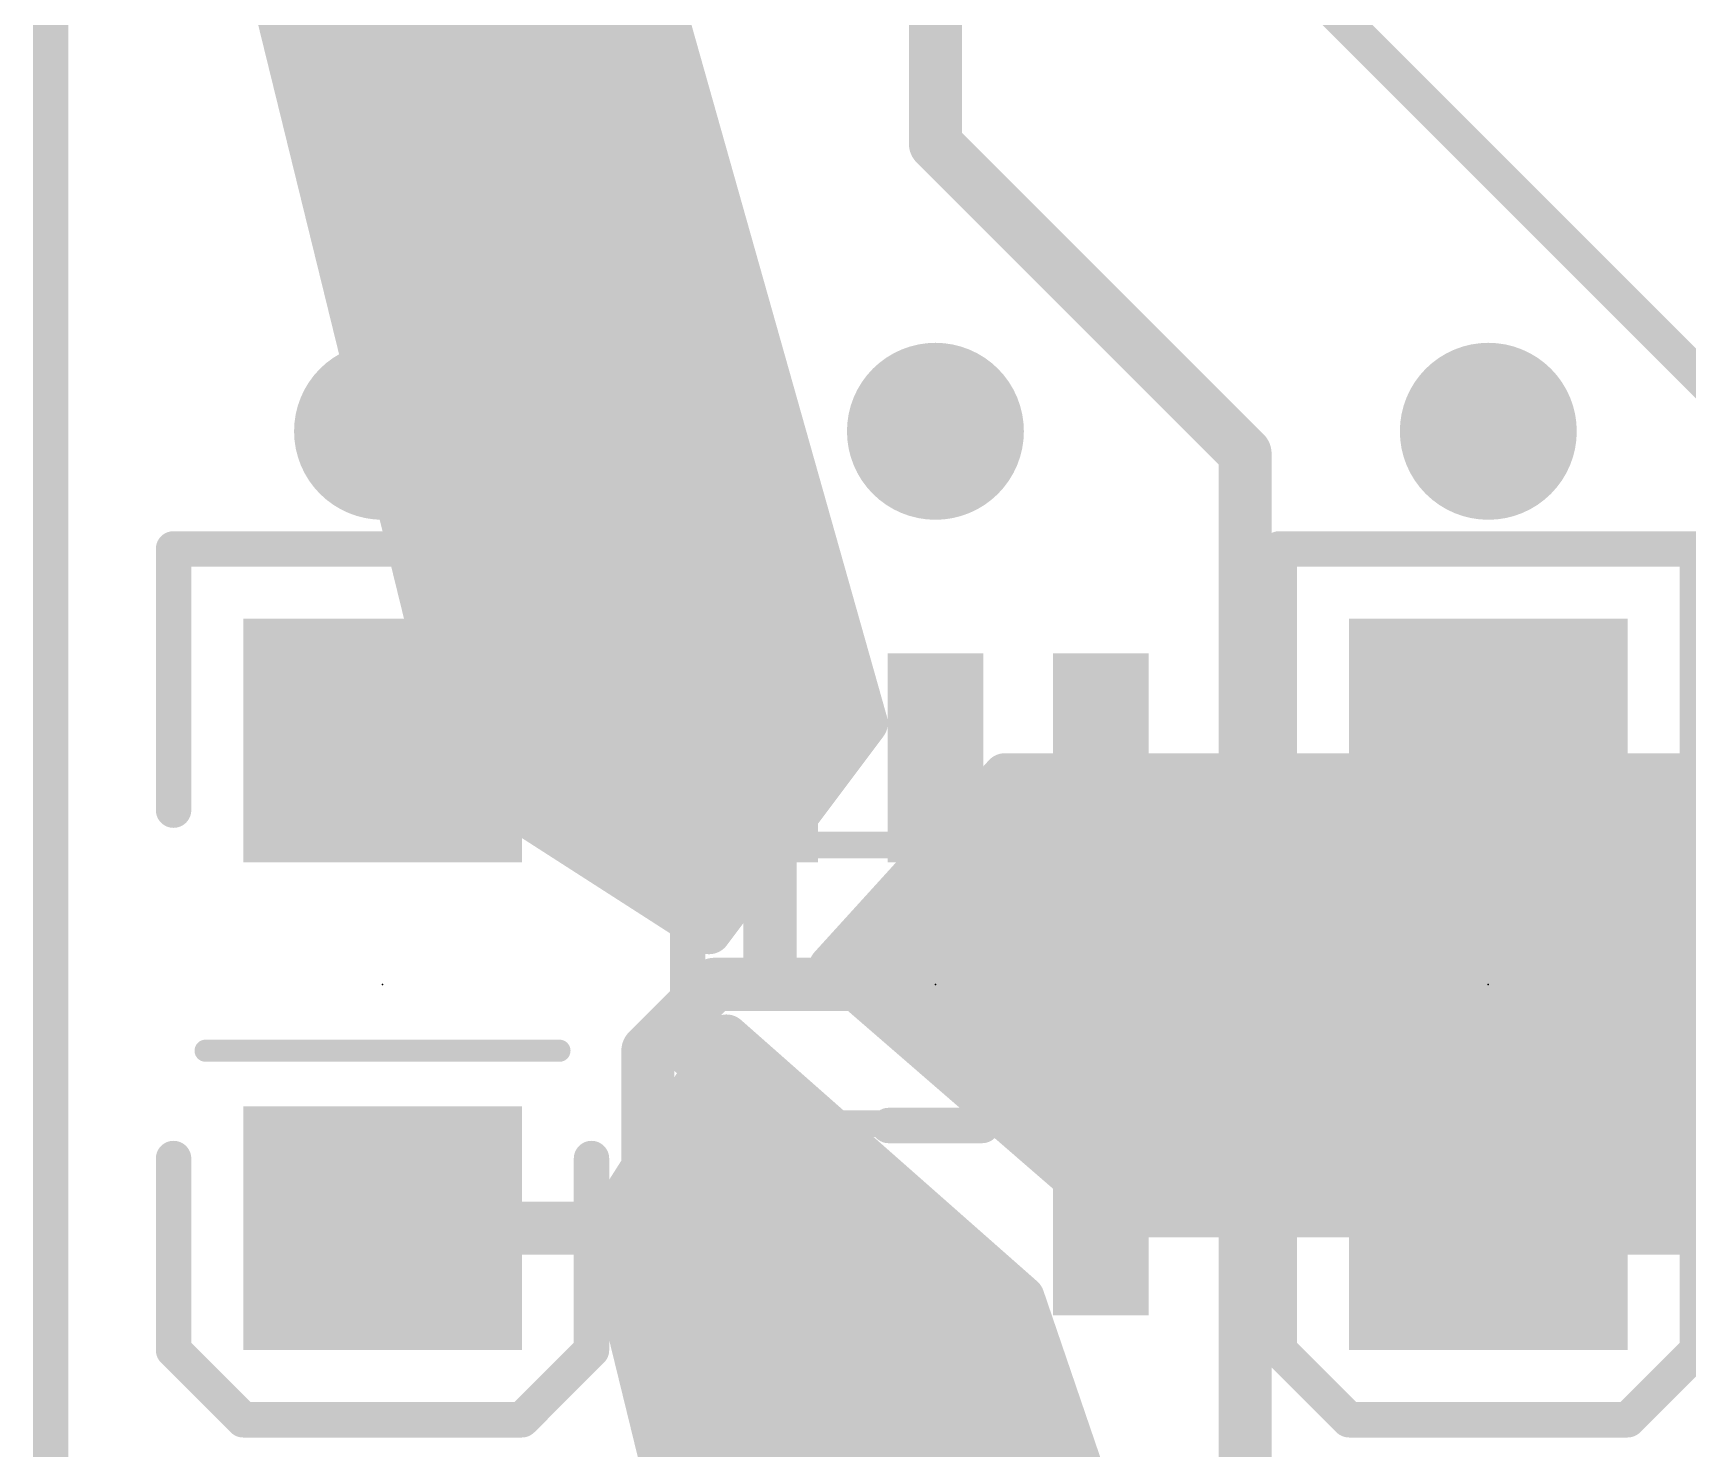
# Model space of a CAD drawing. Extents: x -36.1 to 36.1, y -36.8 to 19.2.
# Drawn here: x -17.88 to -8.38, y -2.67 to 5.46 of the extents above; entities that cross this region are included whole.
import ezdxf

# ---------------------------------------------------------------- set-up
doc = ezdxf.new("R2010")
doc.units = 0
for name, color, linetype in [('1', 12, 'CONTINUOUS'), ('16', 132, 'CONTINUOUS'), ('18', 110, 'CONTINUOUS'), ('20', 53, 'CONTINUOUS'), ('21', 41, 'CONTINUOUS'), ('22', 40, 'CONTINUOUS'), ('23', 53, 'CONTINUOUS'), ('51', 53, 'CONTINUOUS')]:
    doc.layers.add(name, color=color, linetype=linetype)

# ---------------------------------------------------------------- blocks, each defined once
blk = doc.blocks.new('RECT')
blk.add_solid([(-0.5, -0.5), (0.5, -0.5), (-0.5, 0.5), (0.5, 0.5)])
blk = doc.blocks.new('ROUNDV')
at = {"const_width": 0.5}
blk.add_lwpolyline([(0, -0.25, 1), (0, 0.25, 1), (0, -0.25)], format="xyb", dxfattribs=at)

msp = doc.modelspace()

# ---------------------------------------------------------------- linework, layer by layer
at = {"layer": '1'}
for points, const_width in [([(-17.78, -19.05), (-17.78, 19.05)], 0.2032), ([(-12.7, 6.985), (-12.7, 4.826)], 0.3048), ([(-6.731, 1.905), (-11.11, 6.284)], 0.2032), ([(-10.922, 3.048), (-12.7, 4.826)], 0.3048), ([(-10.922, -1.3001), (-10.922, 3.048)], 0.3048), ([(-13.65, 1.3001), (-13.65, 0.061)], 0.3048), ([(-11.75, 1.3001), (-11.75, 0.315)], 0.3048), ([(-11.75, 0.315), (-12.065, 0)], 0.3048), ([(-13.65, 0.061), (-13.589, 0)], 0.3048), ([(-14.351, -0.381), (-13.97, 0)], 0.3048), ([(-13.97, 0), (-13.589, 0)], 0.3048), ([(-13.589, 0), (-12.065, 0)], 0.3048), ([(-14.351, -1.397), (-14.351, -0.381)], 0.3048), ([(-11.75, -1.3001), (-10.922, -1.3001)], 0.3048), ([(-10.922, -1.3001), (-10.2569, -1.3001)], 0.3048), ([(-10.922, -1.3001), (-10.922, -4.318)], 0.3048), ([(-10.2569, -1.3001), (-10.157, -1.4)], 0.3048), ([(-15.875, -1.4), (-14.354, -1.4)], 0.3048), ([(-14.354, -1.4), (-14.351, -1.397)], 0.3048), ([(-14.351, -2.286), (-14.351, -1.397)], 0.3048), ([(-9.525, -1.4), (-10.157, -1.4)], 0.3048), ([(-9.525, -1.4), (-8.131, -1.4)], 0.3048), ([(-12.192, -4.445), (-14.351, -2.286)], 0.3048)]:
    msp.add_lwpolyline(points, dxfattribs=dict(at, const_width=const_width))
at = {"layer": '1', "const_width": 0.1524}
for points in [[(-12.6461, 4.8799, 1), (-12.7539, 4.7721)], [(-12.7762, 4.826, 1), (-12.6238, 4.826)], [(-10.8458, 3.048, 1), (-10.9982, 3.048)], [(-10.9759, 2.9941, 1), (-10.8681, 3.1019)], [(-13.5738, 1.3001, 1), (-13.7262, 1.3001)], [(-11.6738, 1.3001, 1), (-11.8262, 1.3001)], [(-11.8262, 0.315, 1), (-11.6738, 0.315)], [(-11.6961, 0.2611, 1), (-11.8039, 0.3689)], [(-13.5961, 0.1149, 1), (-13.7039, 0.0071)], [(-13.97, 0.0762, 1), (-13.97, -0.0762)], [(-13.9161, -0.0539, 1), (-14.0239, 0.0539)], [(-13.7262, 0.061, 1), (-13.5738, 0.061)], [(-13.589, 0.0762, 1), (-13.589, -0.0762)], [(-13.6429, -0.0539, 1), (-13.5351, 0.0539)], [(-13.589, -0.0762, 1), (-13.589, 0.0762)], [(-12.1189, 0.0539, 1), (-12.0111, -0.0539)], [(-12.065, -0.0762, 1), (-12.065, 0.0762)], [(-14.2748, -0.381, 1), (-14.4272, -0.381)], [(-14.4049, -0.3271, 1), (-14.2971, -0.4349)], [(-11.75, -1.2239, 1), (-11.75, -1.3763)], [(-10.922, -1.2239, 1), (-10.922, -1.3763)], [(-10.8458, -1.3001, 1), (-10.9982, -1.3001)], [(-10.9982, -1.3001, 1), (-10.8458, -1.3001)], [(-10.922, -1.3763, 1), (-10.922, -1.2239)], [(-10.203, -1.2462, 1), (-10.3108, -1.354)], [(-10.2569, -1.3763, 1), (-10.2569, -1.2239)], [(-15.875, -1.3238, 1), (-15.875, -1.4762)], [(-14.4079, -1.3461, 1), (-14.3001, -1.4539)], [(-14.2748, -1.397, 1), (-14.4272, -1.397)], [(-14.4272, -1.397, 1), (-14.2748, -1.397)], [(-14.2971, -1.4509, 1), (-14.4049, -1.3431)], [(-14.354, -1.4762, 1), (-14.354, -1.3238)], [(-10.157, -1.3238, 1), (-10.157, -1.4762)], [(-10.2109, -1.4539, 1), (-10.1031, -1.3461)], [(-9.525, -1.3238, 1), (-9.525, -1.4762)], [(-9.525, -1.4762, 1), (-9.525, -1.3238)], [(-14.2971, -2.2321, 1), (-14.4049, -2.3399)], [(-14.4272, -2.286, 1), (-14.2748, -2.286)]]:
    msp.add_lwpolyline(points, format="xyb", dxfattribs=at)
at = {"layer": '16', "const_width": 0.2032}
msp.add_lwpolyline([(-17.78, -19.05), (-17.78, 19.05)], dxfattribs=at)
at = {"layer": '20', "const_width": 0.2032}
msp.add_lwpolyline([(-17.78, -19.05), (-17.78, 19.05)], dxfattribs=at)
at = {"layer": '21'}
for points, const_width in [([(-17.075, 1), (-17.075, 2.5)], 0.2032), ([(-17.075, 2.5), (-14.675, 2.5)], 0.2032), ([(-14.675, 2.5), (-14.675, 1)], 0.2032), ([(-10.725, 1), (-10.725, 2.5)], 0.2032), ([(-10.725, 2.5), (-8.325, 2.5)], 0.2032), ([(-8.325, 2.5), (-8.325, 1)], 0.2032), ([(-14.1224, -0.4294), (-14.1224, 0.4294)], 0.2032), ([(-11.2776, 0.4294), (-11.2776, -0.4294)], 0.2032), ([(-14.859, -0.381), (-16.891, -0.381)], 0.127), ([(-8.509, -0.381), (-10.541, -0.381)], 0.127), ([(-12.4316, -0.8104), (-12.9684, -0.8104)], 0.2032), ([(-17.075, -1), (-17.075, -2.1)], 0.2032), ([(-14.675, -2.1), (-14.675, -1)], 0.2032), ([(-10.725, -1), (-10.725, -2.1)], 0.2032), ([(-8.325, -2.1), (-8.325, -1)], 0.2032), ([(-17.075, -2.1), (-16.675, -2.5)], 0.2032), ([(-15.075, -2.5), (-14.675, -2.1)], 0.2032), ([(-10.725, -2.1), (-10.325, -2.5)], 0.2032), ([(-8.725, -2.5), (-8.325, -2.1)], 0.2032), ([(-16.675, -2.5), (-15.075, -2.5)], 0.2032), ([(-10.325, -2.5), (-8.725, -2.5)], 0.2032)]:
    msp.add_lwpolyline(points, dxfattribs=dict(at, const_width=const_width))
for points, const_width in [([(-17.0242, 2.5, 1), (-17.1258, 2.5)], 0.1016), ([(-17.075, 2.5508, 1), (-17.075, 2.4492)], 0.1016), ([(-14.6242, 2.5, 1), (-14.7258, 2.5)], 0.1016), ([(-14.675, 2.4492, 1), (-14.675, 2.5508)], 0.1016), ([(-10.6742, 2.5, 1), (-10.7758, 2.5)], 0.1016), ([(-10.725, 2.5508, 1), (-10.725, 2.4492)], 0.1016), ([(-8.2742, 2.5, 1), (-8.3758, 2.5)], 0.1016), ([(-17.1258, 1, 1), (-17.0242, 1)], 0.1016), ([(-14.7258, 1, 1), (-14.6242, 1)], 0.1016), ([(-10.7758, 1, 1), (-10.6742, 1)], 0.1016), ([(-8.3758, 1, 1), (-8.2742, 1)], 0.1016), ([(-14.0716, 0.4294, 1), (-14.1732, 0.4294)], 0.1016), ([(-11.2268, 0.4294, 1), (-11.3284, 0.4294)], 0.1016), ([(-16.891, -0.3493, 1), (-16.891, -0.4128)], 0.0635), ([(-14.859, -0.4128, 1), (-14.859, -0.3493)], 0.0635), ([(-14.1732, -0.4294, 1), (-14.0716, -0.4294)], 0.1016), ([(-11.3284, -0.4294, 1), (-11.2268, -0.4294)], 0.1016), ([(-10.541, -0.3493, 1), (-10.541, -0.4128)], 0.0635), ([(-8.509, -0.4128, 1), (-8.509, -0.3493)], 0.0635), ([(-12.9684, -0.7596, 1), (-12.9684, -0.8612)], 0.1016), ([(-12.4316, -0.8612, 1), (-12.4316, -0.7596)], 0.1016), ([(-17.0242, -1, 1), (-17.1258, -1)], 0.1016), ([(-14.6242, -1, 1), (-14.7258, -1)], 0.1016), ([(-10.6742, -1, 1), (-10.7758, -1)], 0.1016), ([(-8.2742, -1, 1), (-8.3758, -1)], 0.1016), ([(-17.0391, -2.0641, 1), (-17.1109, -2.1359)], 0.1016), ([(-17.1258, -2.1, 1), (-17.0242, -2.1)], 0.1016), ([(-14.7258, -2.1, 1), (-14.6242, -2.1)], 0.1016), ([(-14.6391, -2.1359, 1), (-14.7109, -2.0641)], 0.1016), ([(-10.6891, -2.0641, 1), (-10.7609, -2.1359)], 0.1016), ([(-10.7758, -2.1, 1), (-10.6742, -2.1)], 0.1016), ([(-8.3758, -2.1, 1), (-8.2742, -2.1)], 0.1016), ([(-8.2891, -2.1359, 1), (-8.3609, -2.0641)], 0.1016), ([(-16.675, -2.4492, 1), (-16.675, -2.5508)], 0.1016), ([(-16.7109, -2.5359, 1), (-16.6391, -2.4641)], 0.1016), ([(-15.1109, -2.4641, 1), (-15.0391, -2.5359)], 0.1016), ([(-15.075, -2.5508, 1), (-15.075, -2.4492)], 0.1016), ([(-10.325, -2.4492, 1), (-10.325, -2.5508)], 0.1016), ([(-10.3609, -2.5359, 1), (-10.2891, -2.4641)], 0.1016), ([(-8.7609, -2.4641, 1), (-8.6891, -2.5359)], 0.1016), ([(-8.725, -2.5508, 1), (-8.725, -2.4492)], 0.1016)]:
    msp.add_lwpolyline(points, format="xyb", dxfattribs=dict(at, const_width=const_width))
at = {"layer": '22', "const_width": 0.254}
for points in [[(-16.8, 6.9), (-15.4, 1.2)], [(-13.1, 1.5), (-14.4, 6.1)], [(-16.4778, 5.588), (-14.2553, 5.588)], [(-16.4154, 5.334), (-14.1835, 5.334)], [(-16.353, 5.08), (-14.1117, 5.08)], [(-16.2906, 4.826), (-14.04, 4.826)], [(-16.2282, 4.572), (-13.9682, 4.572)], [(-16.1658, 4.318), (-13.8964, 4.318)], [(-16.1034, 4.064), (-13.8246, 4.064)], [(-16.0411, 3.81), (-13.7528, 3.81)], [(-15.9787, 3.556), (-13.681, 3.556)], [(-15.9163, 3.302), (-13.6093, 3.302)], [(-15.8539, 3.048), (-13.5375, 3.048)], [(-15.7915, 2.794), (-13.4657, 2.794)], [(-15.7291, 2.54), (-13.3939, 2.54)], [(-15.6667, 2.286), (-13.3221, 2.286)], [(-15.6044, 2.032), (-13.2503, 2.032)], [(-15.542, 1.778), (-13.1786, 1.778)], [(-15.4796, 1.524), (-13.1068, 1.524)], [(-14, 0.3), (-13.1, 1.5)], [(-15.4172, 1.27), (-13.2725, 1.27)], [(-15.4, 1.2), (-14, 0.3)], [(-12.3, 1.2), (-13.3, 0.1)], [(-6.8, 1.2), (-12.3, 1.2)], [(-15.1138, 1.016), (-13.463, 1.016)], [(-12.4673, 1.016), (-6.5825, 1.016)], [(-14.7187, 0.762), (-13.6535, 0.762)], [(-12.6982, 0.762), (-6.2824, 0.762)], [(-14.3236, 0.508), (-13.844, 0.508)], [(-12.9291, 0.508), (-5.9822, 0.508)], [(-13.16, 0.254), (-5.682, 0.254)], [(-13.3, 0.1), (-11.8, -1.2)], [(-13.1846, 0), (-5.5769, 0)], [(-13.9, -0.3), (-14.6, -1.4)], [(-12.2, -1.8), (-13.9, -0.3)], [(-12.8915, -0.254), (-5.7723, -0.254)], [(-14.0324, -0.508), (-13.6643, -0.508)], [(-12.5985, -0.508), (-5.9677, -0.508)], [(-14.194, -0.762), (-13.3764, -0.762)], [(-12.3054, -0.762), (-6.1631, -0.762)], [(-14.3556, -1.016), (-13.0885, -1.016)], [(-12.0123, -1.016), (-6.3585, -1.016)], [(-11.8, -1.2), (-6.5, -1.2)], [(-14.5173, -1.27), (-12.8007, -1.27)], [(-14.6, -1.4), (-13.4, -6.3)], [(-14.5696, -1.524), (-12.5128, -1.524)], [(-14.5074, -1.778), (-12.2249, -1.778)], [(-10.8, -5.9), (-12.2, -1.8)], [(-14.4452, -2.032), (-12.1208, -2.032)], [(-14.383, -2.286), (-12.034, -2.286)], [(-14.3208, -2.54), (-11.9473, -2.54)], [(-14.2586, -2.794), (-11.8606, -2.794)]]:
    msp.add_lwpolyline(points, dxfattribs=at)
at = {"layer": '22', "const_width": 0.127}
for points in [[(-16.4778, 5.6515, 1), (-16.4778, 5.5245)], [(-14.2553, 5.5245, 1), (-14.2553, 5.6515)], [(-16.4154, 5.3975, 1), (-16.4154, 5.2705)], [(-14.1835, 5.2705, 1), (-14.1835, 5.3975)], [(-16.353, 5.1435, 1), (-16.353, 5.0165)], [(-14.1117, 5.0165, 1), (-14.1117, 5.1435)], [(-16.2906, 4.8895, 1), (-16.2906, 4.7625)], [(-14.04, 4.7625, 1), (-14.04, 4.8895)], [(-16.2282, 4.6355, 1), (-16.2282, 4.5085)], [(-13.9682, 4.5085, 1), (-13.9682, 4.6355)], [(-16.1658, 4.3815, 1), (-16.1658, 4.2545)], [(-13.8964, 4.2545, 1), (-13.8964, 4.3815)], [(-16.1034, 4.1275, 1), (-16.1034, 4.0005)], [(-13.8246, 4.0005, 1), (-13.8246, 4.1275)], [(-16.0411, 3.8735, 1), (-16.0411, 3.7465)], [(-13.7528, 3.7465, 1), (-13.7528, 3.8735)], [(-15.9787, 3.6195, 1), (-15.9787, 3.4925)], [(-13.681, 3.4925, 1), (-13.681, 3.6195)], [(-15.9163, 3.3655, 1), (-15.9163, 3.2385)], [(-13.6093, 3.2385, 1), (-13.6093, 3.3655)], [(-15.8539, 3.1115, 1), (-15.8539, 2.9845)], [(-13.5375, 2.9845, 1), (-13.5375, 3.1115)], [(-15.7915, 2.8575, 1), (-15.7915, 2.7305)], [(-13.4657, 2.7305, 1), (-13.4657, 2.8575)], [(-15.7291, 2.6035, 1), (-15.7291, 2.4765)], [(-13.3939, 2.4765, 1), (-13.3939, 2.6035)], [(-15.6667, 2.3495, 1), (-15.6667, 2.2225)], [(-13.3221, 2.2225, 1), (-13.3221, 2.3495)], [(-15.6044, 2.0955, 1), (-15.6044, 1.9685)], [(-13.2503, 1.9685, 1), (-13.2503, 2.0955)], [(-15.542, 1.8415, 1), (-15.542, 1.7145)], [(-13.1786, 1.7145, 1), (-13.1786, 1.8415)], [(-15.4796, 1.5875, 1), (-15.4796, 1.4605)], [(-13.0492, 1.4619, 1), (-13.1508, 1.5381)], [(-13.1068, 1.4605, 1), (-13.1068, 1.5875)], [(-13.1611, 1.4827, 1), (-13.0389, 1.5173)], [(-15.4172, 1.3335, 1), (-15.4172, 1.2065)], [(-13.2725, 1.2065, 1), (-13.2725, 1.3335)], [(-15.3657, 1.2534, 1), (-15.4343, 1.1466)], [(-15.4617, 1.1849, 1), (-15.3383, 1.2151)], [(-12.3, 1.2635, 1), (-12.3, 1.1365)], [(-12.253, 1.1573, 1), (-12.347, 1.2427)], [(-15.1138, 1.0795, 1), (-15.1138, 0.9525)], [(-13.463, 0.9525, 1), (-13.463, 1.0795)], [(-12.4673, 1.0795, 1), (-12.4673, 0.9525)], [(-14.7187, 0.8255, 1), (-14.7187, 0.6985)], [(-13.6535, 0.6985, 1), (-13.6535, 0.8255)], [(-12.6982, 0.8255, 1), (-12.6982, 0.6985)], [(-14.3236, 0.5715, 1), (-14.3236, 0.4445)], [(-13.844, 0.4445, 1), (-13.844, 0.5715)], [(-12.9291, 0.5715, 1), (-12.9291, 0.4445)], [(-14.0508, 0.3381, 1), (-13.9492, 0.2619)], [(-14.0343, 0.2466, 1), (-13.9657, 0.3534)], [(-13.16, 0.3175, 1), (-13.16, 0.1905)], [(-13.2584, 0.148, 1), (-13.3416, 0.052)], [(-13.347, 0.1427, 1), (-13.253, 0.0573)], [(-13.1846, 0.0635, 1), (-13.1846, -0.0635)], [(-13.858, -0.2524, 1), (-13.942, -0.3476)], [(-13.8464, -0.3341, 1), (-13.9536, -0.2659)], [(-12.8915, -0.1905, 1), (-12.8915, -0.3175)], [(-14.0324, -0.4445, 1), (-14.0324, -0.5715)], [(-13.6643, -0.5715, 1), (-13.6643, -0.4445)], [(-12.5985, -0.4445, 1), (-12.5985, -0.5715)], [(-14.194, -0.6985, 1), (-14.194, -0.8255)], [(-13.3764, -0.8255, 1), (-13.3764, -0.6985)], [(-12.3054, -0.6985, 1), (-12.3054, -0.8255)], [(-14.3556, -0.9525, 1), (-14.3556, -1.0795)], [(-13.0885, -1.0795, 1), (-13.0885, -0.9525)], [(-12.0123, -0.9525, 1), (-12.0123, -1.0795)], [(-11.8, -1.1365, 1), (-11.8, -1.2635)], [(-11.8416, -1.248, 1), (-11.7584, -1.152)], [(-14.5173, -1.2065, 1), (-14.5173, -1.3335)], [(-12.8007, -1.3335, 1), (-12.8007, -1.2065)], [(-14.5383, -1.3849, 1), (-14.6617, -1.4151)], [(-14.6536, -1.3659, 1), (-14.5464, -1.4341)], [(-14.5696, -1.4605, 1), (-14.5696, -1.5875)], [(-12.5128, -1.5875, 1), (-12.5128, -1.4605)], [(-14.5074, -1.7145, 1), (-14.5074, -1.8415)], [(-12.1399, -1.7795, 1), (-12.2601, -1.8205)], [(-12.242, -1.8476, 1), (-12.158, -1.7524)], [(-12.2249, -1.8415, 1), (-12.2249, -1.7145)], [(-14.4452, -1.9685, 1), (-14.4452, -2.0955)], [(-12.1208, -2.0955, 1), (-12.1208, -1.9685)], [(-14.383, -2.2225, 1), (-14.383, -2.3495)], [(-12.034, -2.3495, 1), (-12.034, -2.2225)], [(-14.3208, -2.4765, 1), (-14.3208, -2.6035)], [(-11.9473, -2.6035, 1), (-11.9473, -2.4765)]]:
    msp.add_lwpolyline(points, format="xyb", dxfattribs=at)
at = {"layer": '23'}
for p in [(-15.875, 0), (-12.7, 0), (-9.525, 0)]:
    msp.add_point(p, dxfattribs=at)
at = {"layer": '51', "const_width": 0.1524}
for points in [[(-14.1, 0.8), (-11.3, 0.8)], [(-14.1, -0.8), (-14.1, 0.8)], [(-11.3, -0.8), (-11.3, 0.8)], [(-11.3, -0.8), (-14.1, -0.8)]]:
    msp.add_lwpolyline(points, dxfattribs=at)
at = {"layer": '51', "const_width": 0.0762}
for points in [[(-14.1, 0.8381, 1), (-14.1, 0.7619)], [(-14.0619, 0.8, 1), (-14.1381, 0.8)], [(-11.2619, 0.8, 1), (-11.3381, 0.8)], [(-11.3, 0.7619, 1), (-11.3, 0.8381)], [(-14.1, -0.7619, 1), (-14.1, -0.8381)], [(-11.3, -0.8381, 1), (-11.3, -0.7619)], [(-14.1381, -0.8, 1), (-14.0619, -0.8)], [(-11.3381, -0.8, 1), (-11.2619, -0.8)]]:
    msp.add_lwpolyline(points, format="xyb", dxfattribs=at)

# ---------------------------------------------------------------- block references
at = {"layer": '1', "xscale": 1.6, "yscale": 1.4}
for p in [(-15.875, 1.4), (-9.525, 1.4), (-15.875, -1.4), (-9.525, -1.4)]:
    msp.add_blockref('RECT', p, dxfattribs=at)
at = {"layer": '1', "xscale": 0.55, "yscale": 1.2, "rotation": 180}
for p in [(-13.65, 1.3001), (-12.7, 1.3001), (-11.75, 1.3001), (-13.65, -1.3001), (-11.75, -1.3001)]:
    msp.add_blockref('RECT', p, dxfattribs=at)
at = {"layer": '18', "xscale": 1.016, "yscale": 1.016}
for p in [(-15.875, 3.175), (-15.875, 3.175), (-12.7, 3.175), (-12.7, 3.175), (-9.525, 3.175), (-9.525, 3.175), (-12.7, -2.54), (-12.7, -2.54)]:
    msp.add_blockref('ROUNDV', p, dxfattribs=at)
at = {"layer": '51', "xscale": 0.5, "yscale": 0.65, "rotation": 180}
for p in [(-13.65, 1.175), (-12.7, 1.175), (-11.75, 1.175), (-13.65, -1.175), (-11.75, -1.175)]:
    msp.add_blockref('RECT', p, dxfattribs=at)

doc.saveas('drawing.dxf')
